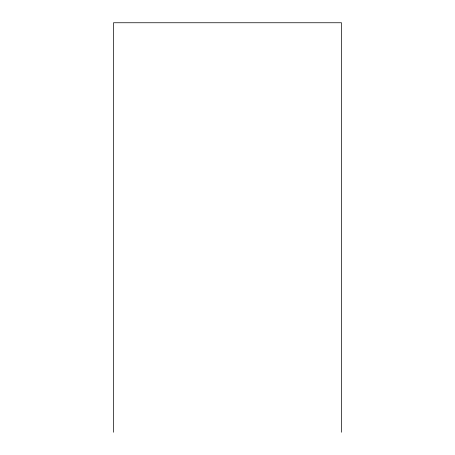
<?xml version="1.0" encoding="UTF-8"?>
<svg xmlns="http://www.w3.org/2000/svg" width="455" height="455" viewBox="0 0 455 455"><rect width="100%" height="100%" fill="white"/><g stroke="black" fill="none" stroke-linecap="round" stroke-linejoin="round"><path stroke-width="0.68" d="M341.483 432.25L341.483 22.75L113.517 22.75L113.517 432.25"/></g></svg>
